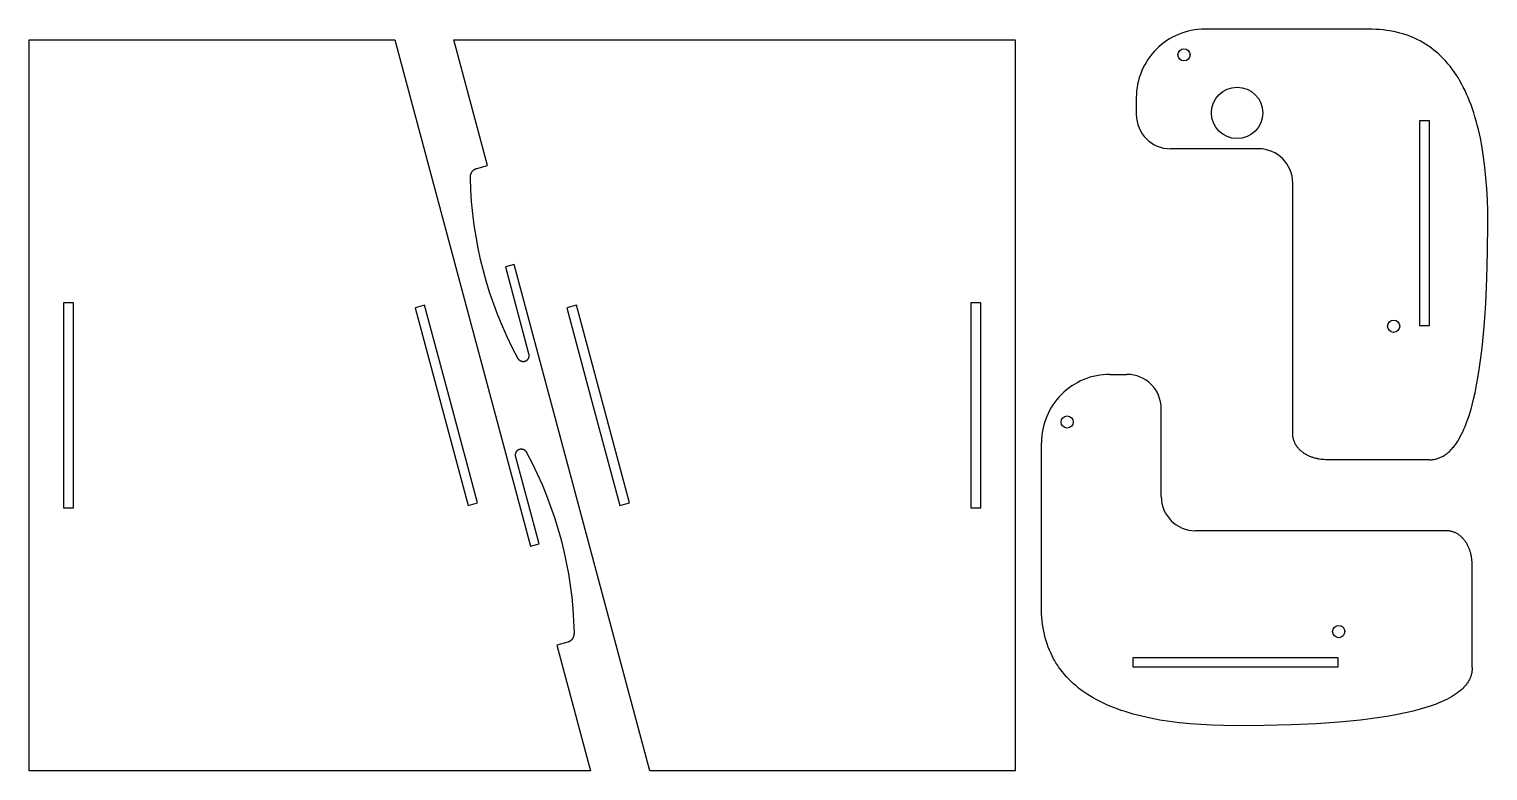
# Model space of a CAD drawing. Extents: x -333 to 756, y 497 to 716.
# Drawn here: x 329.1 to 755.5, y 499 to 715.9 of the extents above; entities that cross this region are included whole.
import ezdxf

# ---------------------------------------------------------------- set-up
doc = ezdxf.new("R2010")
doc.units = 0
doc.layers.add('MAKE2D$VISIBLE$LINES', color=7, linetype='CONTINUOUS')

msp = doc.modelspace()

# ---------------------------------------------------------------- linework, layer by layer
at = {"layer": 'MAKE2D$VISIBLE$LINES'}
for p, q in [((329.09, 499.01), (329.09, 712.83)), ((329.09, 712.83), (435.95, 712.83)), ((435.95, 712.83), (475.62, 564.76)), ((453.22, 712.83), (617.37, 712.83)), ((463.07, 676.06), (453.22, 712.83)), ((617.37, 712.83), (617.37, 499.01)), ((720.67, 715.94), (672.77, 715.94)), ((721.75, 715.92), (720.67, 715.94)), ((722.81, 715.88), (721.75, 715.92)), ((723.86, 715.81), (722.81, 715.88)), ((724.89, 715.71), (723.86, 715.81)), ((725.9, 715.59), (724.89, 715.71)), ((726.9, 715.44), (725.9, 715.59)), ((727.88, 715.26), (726.9, 715.44)), ((728.84, 715.05), (727.88, 715.26)), ((729.78, 714.81), (728.84, 715.05)), ((730.71, 714.55), (729.78, 714.81)), ((731.62, 714.26), (730.71, 714.55)), ((732.52, 713.94), (731.62, 714.26)), ((733.39, 713.59), (732.52, 713.94)), ((734.25, 713.22), (733.39, 713.59)), ((735.1, 712.82), (734.25, 713.22)), ((735.92, 712.39), (735.1, 712.82)), ((736.33, 712.16), (735.92, 712.39)), ((736.73, 711.93), (736.33, 712.16)), ((737.13, 711.69), (736.73, 711.93)), ((737.52, 711.45), (737.13, 711.69)), ((737.91, 711.19), (737.52, 711.45)), ((738.3, 710.93), (737.91, 711.19)), ((739.05, 710.39), (738.3, 710.93)), ((739.79, 709.83), (739.05, 710.39)), ((740.52, 709.23), (739.79, 709.83)), ((741.22, 708.61), (740.52, 709.23)), ((741.91, 707.96), (741.22, 708.61)), ((742.59, 707.28), (741.91, 707.96)), ((743.24, 706.57), (742.59, 707.28)), ((743.88, 705.84), (743.24, 706.57)), ((744.5, 705.07), (743.88, 705.84)), ((745.11, 704.28), (744.5, 705.07)), ((745.69, 703.47), (745.11, 704.28)), ((746.26, 702.62), (745.69, 703.47)), ((746.82, 701.75), (746.26, 702.62)), ((747.35, 700.85), (746.82, 701.75)), ((747.87, 699.92), (747.35, 700.85)), ((748.37, 698.96), (747.87, 699.92)), ((652.77, 695.94), (652.77, 690.94)), ((748.86, 697.98), (748.37, 698.96)), ((749.33, 696.97), (748.86, 697.98)), ((749.78, 695.93), (749.33, 696.97)), ((750.21, 694.86), (749.78, 695.93)), ((750.63, 693.77), (750.21, 694.86)), ((751.03, 692.65), (750.63, 693.77)), ((751.41, 691.5), (751.03, 692.65)), ((751.78, 690.32), (751.41, 691.5)), ((738.45, 689.16), (735.55, 689.16)), ((735.55, 689.16), (735.55, 659.21)), ((738.45, 629.26), (738.45, 689.16)), ((752.13, 689.11), (751.78, 690.32)), ((752.46, 687.88), (752.13, 689.11)), ((752.77, 686.62), (752.46, 687.88)), ((753.35, 684.02), (752.77, 686.62)), ((753.86, 681.3), (753.35, 684.02)), ((688.5, 680.94), (662.77, 680.94)), ((754.31, 678.47), (753.86, 681.3)), ((754.68, 675.54), (754.31, 678.47)), ((458.31, 673.75), (458.33, 673.81)), ((458.33, 673.81), (458.36, 673.86)), ((458.36, 673.86), (458.38, 673.91)), ((458.38, 673.91), (458.41, 673.96)), ((458.41, 673.96), (458.44, 674.02)), ((458.44, 674.02), (458.47, 674.07)), ((458.47, 674.07), (458.5, 674.12)), ((458.5, 674.12), (458.53, 674.17)), ((458.53, 674.17), (458.56, 674.22)), ((458.56, 674.22), (458.59, 674.26)), ((458.59, 674.26), (458.63, 674.31)), ((458.63, 674.31), (458.66, 674.36)), ((458.66, 674.36), (458.7, 674.4)), ((458.7, 674.4), (458.73, 674.45)), ((458.73, 674.45), (458.77, 674.49)), ((458.77, 674.49), (458.81, 674.53)), ((458.81, 674.53), (458.85, 674.57)), ((458.85, 674.57), (458.89, 674.61)), ((458.89, 674.61), (458.93, 674.65)), ((458.93, 674.65), (458.97, 674.69)), ((458.97, 674.69), (459.01, 674.73)), ((459.01, 674.73), (459.05, 674.76)), ((459.05, 674.76), (459.1, 674.8)), ((459.1, 674.8), (459.14, 674.83)), ((459.14, 674.83), (459.18, 674.86)), ((459.18, 674.86), (459.23, 674.89)), ((459.23, 674.89), (459.27, 674.92)), ((459.27, 674.92), (459.32, 674.95)), ((459.32, 674.95), (459.36, 674.98)), ((459.36, 674.98), (459.41, 675)), ((459.41, 675), (459.45, 675.03)), ((459.45, 675.03), (459.5, 675.05)), ((459.5, 675.05), (459.55, 675.08)), ((459.55, 675.08), (459.59, 675.1)), ((459.59, 675.1), (459.64, 675.12)), ((459.64, 675.12), (459.69, 675.14)), ((459.69, 675.14), (459.74, 675.15)), ((459.74, 675.15), (459.78, 675.17)), ((459.78, 675.17), (459.83, 675.19)), ((459.83, 675.19), (459.88, 675.2)), ((459.88, 675.2), (459.93, 675.21)), ((459.93, 675.21), (463.07, 676.06)), ((460.19, 675.23), (460.17, 675.28)), ((754.99, 672.49), (754.68, 675.54)), ((458.07, 672.73), (458.08, 672.78)), ((458.07, 672.67), (458.07, 672.73)), ((458.07, 672.56), (458.07, 672.67)), ((458.07, 672.44), (458.07, 672.56)), ((458.2, 668.95), (458.07, 672.44)), ((458.08, 672.84), (458.09, 672.9)), ((458.08, 672.78), (458.08, 672.84)), ((458.09, 672.9), (458.1, 672.96)), ((458.1, 673.02), (458.11, 673.07)), ((458.1, 672.96), (458.1, 673.02)), ((458.11, 673.07), (458.12, 673.13)), ((458.12, 673.13), (458.14, 673.19)), ((458.14, 673.19), (458.15, 673.25)), ((458.15, 673.25), (458.16, 673.3)), ((458.16, 673.3), (458.18, 673.36)), ((458.18, 673.36), (458.19, 673.42)), ((458.19, 673.42), (458.21, 673.47)), ((458.21, 673.47), (458.23, 673.53)), ((458.23, 673.53), (458.25, 673.59)), ((458.25, 673.59), (458.27, 673.64)), ((458.27, 673.64), (458.29, 673.7)), ((458.29, 673.7), (458.31, 673.75)), ((698.5, 597.63), (698.5, 670.94)), ((755.23, 669.33), (754.99, 672.49)), ((458.44, 665.49), (458.2, 668.95)), ((458.77, 662.05), (458.44, 665.49)), ((755.4, 666.06), (755.23, 669.33)), ((755.5, 662.68), (755.4, 666.06)), ((459.19, 658.63), (458.77, 662.05)), ((755.53, 659.19), (755.5, 662.68)), ((459.72, 655.25), (459.19, 658.63)), ((735.55, 659.21), (735.55, 629.26)), ((755.47, 650.81), (755.53, 659.19)), ((460.34, 651.89), (459.72, 655.25)), ((461.06, 648.55), (460.34, 651.89)), ((461.88, 645.24), (461.06, 648.55)), ((755.27, 642.97), (755.47, 650.81)), ((462.79, 641.96), (461.88, 645.24)), ((470.83, 647.11), (468.31, 646.43)), ((468.31, 646.43), (475.1, 621.1)), ((510.51, 499.01), (470.84, 647.08)), ((463.81, 638.71), (462.79, 641.96)), ((754.93, 635.68), (755.27, 642.97)), ((342.04, 635.87), (339.14, 635.87)), ((339.14, 635.87), (339.14, 575.97)), ((342.04, 605.92), (342.04, 635.87)), ((464.92, 635.48), (463.81, 638.71)), ((466.12, 632.27), (464.92, 635.48)), ((607.32, 635.87), (604.42, 635.87)), ((604.42, 635.87), (604.42, 605.92)), ((607.32, 575.97), (607.32, 635.87)), ((754.47, 628.92), (754.93, 635.68)), ((444.69, 635.23), (441.89, 634.48)), ((441.89, 634.48), (457.39, 576.62)), ((452.44, 606.3), (444.69, 635.23)), ((467.43, 629.09), (466.12, 632.27)), ((489.07, 635.23), (486.27, 634.48)), ((486.27, 634.48), (494.02, 605.55)), ((504.57, 577.37), (489.07, 635.23)), ((468.83, 625.94), (467.43, 629.09)), ((735.55, 629.26), (738.45, 629.26)), ((753.87, 622.71), (754.47, 628.92)), ((470.33, 622.82), (468.83, 625.94)), ((471.93, 619.72), (470.33, 622.82)), ((753.52, 619.8), (753.87, 622.71)), ((471.95, 619.68), (471.93, 619.72)), ((471.97, 619.65), (471.95, 619.68)), ((471.99, 619.61), (471.97, 619.65)), ((472.01, 619.57), (471.99, 619.61)), ((472.03, 619.54), (472.01, 619.57)), ((472.06, 619.5), (472.03, 619.54)), ((472.08, 619.47), (472.06, 619.5)), ((472.11, 619.43), (472.08, 619.47)), ((472.13, 619.4), (472.11, 619.43)), ((472.16, 619.37), (472.13, 619.4)), ((472.19, 619.33), (472.16, 619.37)), ((472.22, 619.3), (472.19, 619.33)), ((472.24, 619.27), (472.22, 619.3)), ((472.27, 619.24), (472.24, 619.27)), ((472.3, 619.21), (472.27, 619.24)), ((472.34, 619.18), (472.3, 619.21)), ((472.37, 619.15), (472.34, 619.18)), ((472.4, 619.12), (472.37, 619.15)), ((472.43, 619.09), (472.4, 619.12)), ((472.47, 619.06), (472.43, 619.09)), ((472.5, 619.03), (472.47, 619.06)), ((472.54, 619.01), (472.5, 619.03)), ((472.57, 618.98), (472.54, 619.01)), ((472.61, 618.96), (472.57, 618.98)), ((472.64, 618.93), (472.61, 618.96)), ((472.68, 618.91), (472.64, 618.93)), ((472.72, 618.89), (472.68, 618.91)), ((472.76, 618.87), (472.72, 618.89)), ((472.8, 618.85), (472.76, 618.87)), ((472.83, 618.83), (472.8, 618.85)), ((472.87, 618.81), (472.83, 618.83)), ((472.91, 618.79), (472.87, 618.81)), ((472.95, 618.78), (472.91, 618.79)), ((472.99, 618.76), (472.95, 618.78)), ((473.03, 618.75), (472.99, 618.76)), ((473.07, 618.74), (473.03, 618.75)), ((473.11, 618.73), (473.07, 618.74)), ((473.16, 618.71), (473.11, 618.73)), ((473.2, 618.71), (473.16, 618.71)), ((473.24, 618.7), (473.2, 618.71)), ((473.28, 618.69), (473.24, 618.7)), ((473.32, 618.68), (473.28, 618.69)), ((473.36, 618.68), (473.32, 618.68)), ((473.4, 618.67), (473.36, 618.68)), ((473.44, 618.67), (473.4, 618.67)), ((473.48, 618.67), (473.44, 618.67)), ((473.52, 618.67), (473.48, 618.67)), ((473.56, 618.67), (473.52, 618.67)), ((473.6, 618.67), (473.56, 618.67)), ((473.64, 618.67), (473.6, 618.67)), ((473.68, 618.67), (473.64, 618.67)), ((473.72, 618.68), (473.68, 618.67)), ((473.76, 618.68), (473.72, 618.68)), ((473.79, 618.69), (473.76, 618.68)), ((473.83, 618.69), (473.79, 618.69)), ((473.87, 618.7), (473.83, 618.69)), ((473.91, 618.71), (473.87, 618.7)), ((473.94, 618.72), (473.91, 618.71)), ((473.98, 618.73), (473.94, 618.72)), ((474.01, 618.74), (473.98, 618.73)), ((474.05, 618.75), (474.01, 618.74)), ((474.08, 618.77), (474.05, 618.75)), ((474.12, 618.78), (474.08, 618.77)), ((474.15, 618.79), (474.12, 618.78)), ((474.18, 618.81), (474.15, 618.79)), ((474.21, 618.82), (474.18, 618.81)), ((474.25, 618.84), (474.21, 618.82)), ((474.28, 618.86), (474.25, 618.84)), ((474.31, 618.88), (474.28, 618.86)), ((474.34, 618.9), (474.31, 618.88)), ((474.38, 618.92), (474.34, 618.9)), ((474.41, 618.94), (474.38, 618.92)), ((474.44, 618.96), (474.41, 618.94)), ((474.47, 618.98), (474.44, 618.96)), ((474.5, 619.01), (474.47, 618.98)), ((474.53, 619.03), (474.5, 619.01)), ((474.56, 619.06), (474.53, 619.03)), ((474.59, 619.09), (474.56, 619.06)), ((474.62, 619.11), (474.59, 619.09)), ((474.65, 619.14), (474.62, 619.11)), ((474.68, 619.17), (474.65, 619.14)), ((474.71, 619.2), (474.68, 619.17)), ((474.73, 619.23), (474.71, 619.2)), ((474.76, 619.27), (474.73, 619.23)), ((474.79, 619.3), (474.76, 619.27)), ((474.81, 619.33), (474.79, 619.3)), ((474.84, 619.37), (474.81, 619.33)), ((474.86, 619.4), (474.84, 619.37)), ((474.88, 619.44), (474.86, 619.4)), ((474.9, 619.48), (474.88, 619.44)), ((474.93, 619.52), (474.9, 619.48)), ((474.95, 619.55), (474.93, 619.52)), ((474.97, 619.59), (474.95, 619.55)), ((474.99, 619.63), (474.97, 619.59)), ((475, 619.67), (474.99, 619.63)), ((475.02, 619.71), (475, 619.67)), ((475.04, 619.76), (475.02, 619.71)), ((475.05, 619.8), (475.04, 619.76)), ((475.07, 619.84), (475.05, 619.8)), ((475.08, 619.88), (475.07, 619.84)), ((475.09, 619.93), (475.08, 619.88)), ((475.11, 619.97), (475.09, 619.93)), ((475.1, 621.1), (475.11, 621.06)), ((475.11, 621.06), (475.12, 621.02)), ((475.12, 620.01), (475.11, 619.97)), ((475.12, 621.02), (475.13, 620.98)), ((475.13, 620.06), (475.12, 620.01)), ((475.13, 620.98), (475.13, 620.94)), ((475.13, 620.94), (475.14, 620.9)), ((475.14, 620.1), (475.13, 620.06)), ((475.14, 620.9), (475.15, 620.85)), ((475.15, 620.19), (475.14, 620.15)), ((475.14, 620.15), (475.14, 620.1)), ((475.15, 620.85), (475.15, 620.81)), ((475.15, 620.81), (475.16, 620.77)), ((475.16, 620.24), (475.15, 620.19)), ((475.16, 620.77), (475.16, 620.72)), ((475.16, 620.72), (475.17, 620.68)), ((475.17, 620.33), (475.16, 620.28)), ((475.16, 620.28), (475.16, 620.24)), ((475.17, 620.68), (475.17, 620.64)), ((475.17, 620.64), (475.17, 620.59)), ((475.17, 620.59), (475.17, 620.55)), ((475.17, 620.55), (475.17, 620.5)), ((475.17, 620.5), (475.17, 620.46)), ((475.17, 620.46), (475.17, 620.41)), ((475.17, 620.41), (475.17, 620.37)), ((475.17, 620.37), (475.17, 620.33)), ((753.14, 617.03), (753.52, 619.8)), ((645.04, 614.97), (650.04, 614.97)), ((752.27, 611.9), (752.72, 614.4)), ((752.72, 614.4), (753.14, 617.03)), ((751.79, 609.53), (752.27, 611.9)), ((342.04, 575.97), (342.04, 605.92)), ((460.19, 577.37), (452.44, 606.3)), ((604.42, 605.92), (604.42, 575.97)), ((750.73, 605.21), (751.28, 607.3)), ((751.28, 607.3), (751.79, 609.53)), ((494.02, 605.55), (501.77, 576.62)), ((660.04, 579.24), (660.04, 604.97)), ((749.21, 600.56), (749.53, 601.42)), ((749.53, 601.42), (749.84, 602.32)), ((749.84, 602.32), (750.14, 603.25)), ((750.14, 603.25), (750.73, 605.21)), ((698.5, 597.45), (698.5, 597.63)), ((698.51, 597.26), (698.5, 597.45)), ((698.53, 597.07), (698.51, 597.26)), ((698.55, 596.88), (698.53, 597.07)), ((747.48, 596.76), (747.84, 597.45)), ((747.84, 597.45), (748.2, 598.18)), ((748.2, 598.18), (748.54, 598.94)), ((748.54, 598.94), (748.88, 599.73)), ((748.88, 599.73), (749.21, 600.56)), ((471.86, 592.76), (471.89, 592.78)), ((471.89, 592.78), (471.92, 592.81)), ((471.92, 592.81), (471.95, 592.83)), ((471.95, 592.83), (471.99, 592.86)), ((471.99, 592.86), (472.02, 592.88)), ((472.02, 592.88), (472.05, 592.9)), ((472.05, 592.9), (472.08, 592.93)), ((472.08, 592.93), (472.11, 592.95)), ((472.11, 592.95), (472.14, 592.97)), ((472.14, 592.97), (472.18, 592.98)), ((472.18, 592.98), (472.21, 593)), ((472.21, 593), (472.24, 593.02)), ((472.24, 593.02), (472.27, 593.03)), ((472.27, 593.03), (472.31, 593.05)), ((472.31, 593.05), (472.34, 593.06)), ((472.34, 593.06), (472.37, 593.08)), ((472.37, 593.08), (472.41, 593.09)), ((472.41, 593.09), (472.44, 593.1)), ((472.44, 593.1), (472.48, 593.11)), ((472.48, 593.11), (472.51, 593.12)), ((472.51, 593.12), (472.55, 593.13)), ((472.55, 593.13), (472.59, 593.14)), ((472.59, 593.14), (472.62, 593.15)), ((472.62, 593.15), (472.66, 593.15)), ((472.66, 593.15), (472.7, 593.16)), ((472.7, 593.16), (472.74, 593.17)), ((472.74, 593.17), (472.78, 593.17)), ((472.78, 593.17), (472.82, 593.17)), ((472.82, 593.17), (472.86, 593.17)), ((472.86, 593.17), (472.9, 593.18)), ((472.9, 593.18), (472.94, 593.18)), ((472.94, 593.18), (472.98, 593.17)), ((472.98, 593.17), (473.02, 593.17)), ((473.02, 593.17), (473.06, 593.17)), ((473.06, 593.17), (473.1, 593.16)), ((473.1, 593.16), (473.14, 593.16)), ((473.14, 593.16), (473.18, 593.15)), ((473.18, 593.15), (473.22, 593.15)), ((473.22, 593.15), (473.26, 593.14)), ((473.26, 593.14), (473.3, 593.13)), ((473.3, 593.13), (473.34, 593.12)), ((473.34, 593.12), (473.38, 593.11)), ((473.38, 593.11), (473.42, 593.09)), ((473.42, 593.09), (473.46, 593.08)), ((473.46, 593.08), (473.5, 593.06)), ((473.5, 593.06), (473.54, 593.05)), ((473.54, 593.05), (473.58, 593.03)), ((473.58, 593.03), (473.62, 593.01)), ((473.62, 593.01), (473.66, 592.99)), ((473.66, 592.99), (473.7, 592.97)), ((473.7, 592.97), (473.74, 592.95)), ((473.74, 592.95), (473.77, 592.93)), ((473.77, 592.93), (473.81, 592.91)), ((473.81, 592.91), (473.85, 592.88)), ((473.85, 592.88), (473.88, 592.86)), ((473.88, 592.86), (473.92, 592.83)), ((473.92, 592.83), (473.95, 592.81)), ((473.95, 592.81), (473.99, 592.78)), ((473.99, 592.78), (474.02, 592.75)), ((625.04, 547.08), (625.04, 594.97)), ((698.57, 596.7), (698.55, 596.88)), ((698.6, 596.51), (698.57, 596.7)), ((698.64, 596.32), (698.6, 596.51)), ((698.68, 596.13), (698.64, 596.32)), ((698.73, 595.95), (698.68, 596.13)), ((698.79, 595.76), (698.73, 595.95)), ((698.85, 595.57), (698.79, 595.76)), ((698.91, 595.39), (698.85, 595.57)), ((698.99, 595.2), (698.91, 595.39)), ((699.07, 595.02), (698.99, 595.2)), ((699.15, 594.84), (699.07, 595.02)), ((699.25, 594.66), (699.15, 594.84)), ((699.34, 594.48), (699.25, 594.66)), ((699.45, 594.3), (699.34, 594.48)), ((699.56, 594.12), (699.45, 594.3)), ((699.68, 593.95), (699.56, 594.12)), ((699.8, 593.78), (699.68, 593.95)), ((699.93, 593.61), (699.8, 593.78)), ((700.06, 593.44), (699.93, 593.61)), ((700.2, 593.28), (700.06, 593.44)), ((700.35, 593.12), (700.2, 593.28)), ((700.5, 592.96), (700.35, 593.12)), ((700.65, 592.81), (700.5, 592.96)), ((700.81, 592.66), (700.65, 592.81)), ((744.5, 592.64), (744.72, 592.86)), ((744.72, 592.86), (744.93, 593.08)), ((744.93, 593.08), (745.14, 593.32)), ((745.14, 593.32), (745.34, 593.56)), ((745.34, 593.56), (745.55, 593.81)), ((745.55, 593.81), (745.75, 594.06)), ((745.75, 594.06), (745.95, 594.33)), ((745.95, 594.33), (746.15, 594.6)), ((746.15, 594.6), (746.35, 594.89)), ((746.35, 594.89), (746.54, 595.18)), ((746.54, 595.18), (746.73, 595.48)), ((746.73, 595.48), (747.11, 596.1)), ((747.11, 596.1), (747.48, 596.76)), ((471.28, 591.43), (471.29, 591.47)), ((471.28, 591.38), (471.28, 591.43)), ((471.28, 591.34), (471.28, 591.38)), ((471.28, 591.29), (471.28, 591.34)), ((471.28, 591.25), (471.28, 591.29)), ((471.29, 591.21), (471.28, 591.25)), ((471.29, 591.56), (471.3, 591.61)), ((471.29, 591.52), (471.29, 591.56)), ((471.29, 591.47), (471.29, 591.52)), ((471.29, 591.16), (471.29, 591.21)), ((471.29, 591.12), (471.29, 591.16)), ((471.3, 591.07), (471.29, 591.12)), ((471.3, 591.61), (471.31, 591.65)), ((471.3, 591.03), (471.3, 591.07)), ((471.31, 590.99), (471.3, 591.03)), ((471.31, 591.7), (471.32, 591.74)), ((471.31, 591.65), (471.31, 591.7)), ((471.31, 590.95), (471.31, 590.99)), ((471.32, 590.9), (471.31, 590.95)), ((471.32, 591.74), (471.33, 591.78)), ((471.33, 590.86), (471.32, 590.9)), ((471.33, 591.78), (471.34, 591.83)), ((471.34, 590.82), (471.33, 590.86)), ((471.34, 591.83), (471.35, 591.87)), ((471.35, 590.78), (471.34, 590.82)), ((471.35, 591.87), (471.36, 591.92)), ((471.36, 590.74), (471.35, 590.78)), ((471.36, 591.92), (471.37, 591.96)), ((478.15, 565.41), (471.36, 590.74)), ((471.37, 591.96), (471.39, 592)), ((471.39, 592), (471.4, 592.04)), ((471.4, 592.04), (471.42, 592.09)), ((471.42, 592.09), (471.44, 592.13)), ((471.44, 592.13), (471.45, 592.17)), ((471.45, 592.17), (471.47, 592.21)), ((471.47, 592.21), (471.49, 592.25)), ((471.49, 592.25), (471.51, 592.29)), ((471.51, 592.29), (471.53, 592.33)), ((471.53, 592.33), (471.55, 592.36)), ((471.55, 592.36), (471.57, 592.4)), ((471.57, 592.4), (471.6, 592.44)), ((471.6, 592.44), (471.62, 592.47)), ((471.62, 592.47), (471.65, 592.51)), ((471.65, 592.51), (471.67, 592.54)), ((471.67, 592.54), (471.7, 592.58)), ((471.7, 592.58), (471.72, 592.61)), ((471.72, 592.61), (471.75, 592.64)), ((471.75, 592.64), (471.78, 592.67)), ((471.78, 592.67), (471.81, 592.7)), ((471.81, 592.7), (471.83, 592.73)), ((471.83, 592.73), (471.86, 592.76)), ((474.02, 592.75), (474.06, 592.73)), ((474.06, 592.73), (474.09, 592.7)), ((474.09, 592.7), (474.12, 592.67)), ((474.12, 592.67), (474.15, 592.64)), ((474.15, 592.64), (474.18, 592.6)), ((474.18, 592.6), (474.21, 592.57)), ((474.21, 592.57), (474.24, 592.54)), ((474.24, 592.54), (474.27, 592.51)), ((474.27, 592.51), (474.3, 592.48)), ((474.3, 592.48), (474.32, 592.44)), ((474.32, 592.44), (474.35, 592.41)), ((474.35, 592.41), (474.37, 592.37)), ((474.37, 592.37), (474.4, 592.34)), ((474.4, 592.34), (474.42, 592.3)), ((474.42, 592.3), (474.44, 592.27)), ((474.44, 592.27), (474.47, 592.23)), ((474.47, 592.23), (474.49, 592.2)), ((474.49, 592.2), (474.51, 592.16)), ((474.51, 592.16), (474.53, 592.13)), ((474.53, 592.13), (476.13, 589.03)), ((476.13, 589.03), (477.63, 585.9)), ((700.98, 592.51), (700.81, 592.66)), ((701.15, 592.37), (700.98, 592.51)), ((701.33, 592.23), (701.15, 592.37)), ((701.51, 592.09), (701.33, 592.23)), ((701.69, 591.96), (701.51, 592.09)), ((701.88, 591.83), (701.69, 591.96)), ((702.08, 591.71), (701.88, 591.83)), ((702.27, 591.59), (702.08, 591.71)), ((702.48, 591.47), (702.27, 591.59)), ((702.68, 591.36), (702.48, 591.47)), ((702.89, 591.26), (702.68, 591.36)), ((703.1, 591.15), (702.89, 591.26)), ((703.31, 591.06), (703.1, 591.15)), ((703.53, 590.96), (703.31, 591.06)), ((703.74, 590.87), (703.53, 590.96)), ((703.96, 590.79), (703.74, 590.87)), ((704.19, 590.71), (703.96, 590.79)), ((704.41, 590.63), (704.19, 590.71)), ((704.63, 590.56), (704.41, 590.63)), ((704.86, 590.5), (704.63, 590.56)), ((705.09, 590.43), (704.86, 590.5)), ((705.32, 590.38), (705.09, 590.43)), ((705.55, 590.32), (705.32, 590.38)), ((705.78, 590.27), (705.55, 590.32)), ((706.01, 590.23), (705.78, 590.27)), ((706.24, 590.19), (706.01, 590.23)), ((706.69, 590.12), (706.24, 590.19)), ((707.15, 590.07), (706.69, 590.12)), ((707.61, 590.03), (707.15, 590.07)), ((708.06, 590.01), (707.61, 590.03)), ((708.5, 590.01), (708.06, 590.01)), ((738.5, 590.01), (708.5, 590.01)), ((738.5, 590.01), (738.77, 590.01)), ((738.77, 590.01), (739.03, 590.02)), ((739.03, 590.02), (739.29, 590.04)), ((739.29, 590.04), (739.55, 590.07)), ((739.55, 590.07), (739.81, 590.11)), ((739.81, 590.11), (740.06, 590.16)), ((740.06, 590.16), (740.31, 590.21)), ((740.31, 590.21), (740.56, 590.28)), ((740.56, 590.28), (740.81, 590.35)), ((740.81, 590.35), (741.06, 590.43)), ((741.06, 590.43), (741.3, 590.52)), ((741.3, 590.52), (741.55, 590.61)), ((741.55, 590.61), (741.79, 590.72)), ((741.79, 590.72), (742.02, 590.83)), ((742.02, 590.83), (742.26, 590.96)), ((742.26, 590.96), (742.49, 591.09)), ((742.49, 591.09), (742.73, 591.23)), ((742.73, 591.23), (742.95, 591.37)), ((742.95, 591.37), (743.18, 591.53)), ((743.18, 591.53), (743.41, 591.69)), ((743.41, 591.69), (743.63, 591.87)), ((743.63, 591.87), (743.85, 592.05)), ((743.85, 592.05), (744.07, 592.24)), ((744.07, 592.24), (744.29, 592.44)), ((744.29, 592.44), (744.5, 592.64)), ((477.63, 585.9), (479.03, 582.75)), ((479.03, 582.75), (480.33, 579.57)), ((339.14, 575.97), (342.04, 575.97)), ((457.39, 576.62), (460.19, 577.37)), ((480.33, 579.57), (481.54, 576.37)), ((481.54, 576.37), (482.65, 573.14)), ((501.77, 576.62), (504.57, 577.37)), ((604.42, 575.97), (607.32, 575.97)), ((482.65, 573.14), (483.66, 569.88)), ((483.66, 569.88), (484.58, 566.6)), ((743.34, 569.24), (670.04, 569.24)), ((743.53, 569.24), (743.34, 569.24)), ((743.71, 569.23), (743.53, 569.24)), ((743.9, 569.22), (743.71, 569.23)), ((744.09, 569.2), (743.9, 569.22)), ((744.28, 569.17), (744.09, 569.2)), ((744.46, 569.14), (744.28, 569.17)), ((744.65, 569.11), (744.46, 569.14)), ((744.84, 569.06), (744.65, 569.11)), ((745.03, 569.01), (744.84, 569.06)), ((745.21, 568.96), (745.03, 569.01)), ((745.4, 568.9), (745.21, 568.96)), ((745.59, 568.83), (745.4, 568.9)), ((745.77, 568.76), (745.59, 568.83)), ((745.95, 568.68), (745.77, 568.76)), ((746.14, 568.59), (745.95, 568.68)), ((746.32, 568.5), (746.14, 568.59)), ((746.5, 568.4), (746.32, 568.5)), ((746.67, 568.3), (746.5, 568.4)), ((746.85, 568.19), (746.67, 568.3)), ((747.02, 568.07), (746.85, 568.19)), ((747.19, 567.95), (747.02, 568.07)), ((747.36, 567.82), (747.19, 567.95)), ((747.53, 567.68), (747.36, 567.82)), ((747.69, 567.54), (747.53, 567.68)), ((747.85, 567.4), (747.69, 567.54)), ((748.01, 567.25), (747.85, 567.4)), ((748.16, 567.09), (748.01, 567.25)), ((475.63, 564.74), (478.15, 565.41)), ((484.58, 566.6), (485.4, 563.29)), ((485.4, 563.29), (486.12, 559.96)), ((748.31, 566.93), (748.16, 567.09)), ((748.46, 566.76), (748.31, 566.93)), ((748.6, 566.59), (748.46, 566.76)), ((748.74, 566.42), (748.6, 566.59)), ((748.88, 566.23), (748.74, 566.42)), ((749.01, 566.05), (748.88, 566.23)), ((749.14, 565.86), (749.01, 566.05)), ((749.26, 565.67), (749.14, 565.86)), ((749.38, 565.47), (749.26, 565.67)), ((749.5, 565.27), (749.38, 565.47)), ((749.61, 565.07), (749.5, 565.27)), ((749.72, 564.86), (749.61, 565.07)), ((749.82, 564.65), (749.72, 564.86)), ((749.92, 564.43), (749.82, 564.65)), ((750.01, 564.22), (749.92, 564.43)), ((750.1, 564), (750.01, 564.22)), ((750.18, 563.78), (750.1, 564)), ((750.26, 563.56), (750.18, 563.78)), ((750.34, 563.34), (750.26, 563.56)), ((750.41, 563.11), (750.34, 563.34)), ((750.48, 562.88), (750.41, 563.11)), ((486.12, 559.96), (486.74, 556.6)), ((750.54, 562.66), (750.48, 562.88)), ((750.6, 562.43), (750.54, 562.66)), ((750.65, 562.2), (750.6, 562.43)), ((750.7, 561.97), (750.65, 562.2)), ((750.74, 561.74), (750.7, 561.97)), ((750.78, 561.51), (750.74, 561.74)), ((750.85, 561.05), (750.78, 561.51)), ((750.9, 560.59), (750.85, 561.05)), ((750.94, 560.14), (750.9, 560.59)), ((750.96, 559.69), (750.94, 560.14)), ((750.97, 559.24), (750.96, 559.69)), ((750.97, 529.24), (750.97, 559.24)), ((486.74, 556.6), (487.26, 553.21)), ((487.26, 553.21), (487.69, 549.8)), ((487.69, 549.8), (488.02, 546.36)), ((488.02, 546.36), (488.25, 542.89)), ((625.05, 546), (625.04, 547.08)), ((625.09, 544.93), (625.05, 546)), ((488.25, 542.89), (488.39, 539.4)), ((625.16, 543.88), (625.09, 544.93)), ((625.26, 542.85), (625.16, 543.88)), ((625.38, 541.84), (625.26, 542.85)), ((625.54, 540.85), (625.38, 541.84)), ((487.69, 537.35), (487.65, 537.31)), ((487.72, 537.4), (487.69, 537.35)), ((487.76, 537.44), (487.72, 537.4)), ((487.79, 537.49), (487.76, 537.44)), ((487.83, 537.53), (487.79, 537.49)), ((487.86, 537.58), (487.83, 537.53)), ((487.9, 537.63), (487.86, 537.58)), ((487.93, 537.68), (487.9, 537.63)), ((487.96, 537.73), (487.93, 537.68)), ((487.99, 537.78), (487.96, 537.73)), ((488.02, 537.83), (487.99, 537.78)), ((488.04, 537.88), (488.02, 537.83)), ((488.07, 537.93), (488.04, 537.88)), ((488.1, 537.98), (488.07, 537.93)), ((488.12, 538.04), (488.1, 537.98)), ((488.15, 538.09), (488.12, 538.04)), ((488.17, 538.15), (488.15, 538.09)), ((488.19, 538.2), (488.17, 538.15)), ((488.21, 538.26), (488.19, 538.2)), ((488.23, 538.31), (488.21, 538.26)), ((488.25, 538.37), (488.23, 538.31)), ((488.26, 538.43), (488.25, 538.37)), ((488.28, 538.48), (488.26, 538.43)), ((488.3, 538.54), (488.28, 538.48)), ((488.31, 538.6), (488.3, 538.54)), ((488.32, 538.65), (488.31, 538.6)), ((488.33, 538.71), (488.32, 538.65)), ((488.34, 538.77), (488.33, 538.71)), ((488.35, 538.83), (488.34, 538.77)), ((488.36, 538.89), (488.35, 538.83)), ((488.37, 538.94), (488.36, 538.89)), ((488.38, 539.06), (488.37, 539)), ((488.37, 539), (488.37, 538.94)), ((488.39, 539.17), (488.38, 539.12)), ((488.38, 539.12), (488.38, 539.06)), ((488.39, 539.4), (488.39, 539.29)), ((488.39, 539.29), (488.39, 539.17)), ((625.72, 539.87), (625.54, 540.85)), ((625.92, 538.91), (625.72, 539.87)), ((626.16, 537.96), (625.92, 538.91)), ((626.42, 537.03), (626.16, 537.96)), ((486.53, 536.63), (483.38, 535.79)), ((483.38, 535.79), (493.24, 499.01)), ((486.27, 536.61), (486.28, 536.56)), ((486.58, 536.64), (486.53, 536.63)), ((486.62, 536.66), (486.58, 536.64)), ((486.67, 536.67), (486.62, 536.66)), ((486.72, 536.69), (486.67, 536.67)), ((486.77, 536.71), (486.72, 536.69)), ((486.81, 536.73), (486.77, 536.71)), ((486.86, 536.75), (486.81, 536.73)), ((486.91, 536.77), (486.86, 536.75)), ((486.96, 536.79), (486.91, 536.77)), ((487, 536.81), (486.96, 536.79)), ((487.05, 536.84), (487, 536.81)), ((487.09, 536.86), (487.05, 536.84)), ((487.14, 536.89), (487.09, 536.86)), ((487.18, 536.92), (487.14, 536.89)), ((487.23, 536.95), (487.18, 536.92)), ((487.27, 536.98), (487.23, 536.95)), ((487.32, 537.01), (487.27, 536.98)), ((487.36, 537.05), (487.32, 537.01)), ((487.4, 537.08), (487.36, 537.05)), ((487.45, 537.12), (487.4, 537.08)), ((487.49, 537.15), (487.45, 537.12)), ((487.53, 537.19), (487.49, 537.15)), ((487.57, 537.23), (487.53, 537.19)), ((487.61, 537.27), (487.57, 537.23)), ((487.65, 537.31), (487.61, 537.27)), ((626.71, 536.12), (626.42, 537.03)), ((627.03, 535.23), (626.71, 536.12)), ((627.38, 534.35), (627.03, 535.23)), ((627.75, 533.49), (627.38, 534.35)), ((628.16, 532.65), (627.75, 533.49)), ((628.58, 531.82), (628.16, 532.65)), ((628.81, 531.42), (628.58, 531.82)), ((629.04, 531.01), (628.81, 531.42)), ((629.28, 530.62), (629.04, 531.01)), ((629.53, 530.22), (629.28, 530.62)), ((629.78, 529.83), (629.53, 530.22)), ((630.04, 529.45), (629.78, 529.83)), ((630.58, 528.69), (630.04, 529.45)), ((651.81, 529.29), (651.81, 532.19)), ((651.81, 532.19), (681.76, 532.19)), ((711.71, 529.29), (651.81, 529.29)), ((681.76, 532.19), (711.71, 532.19)), ((711.71, 532.19), (711.71, 529.29)), ((750.96, 528.98), (750.95, 528.71)), ((750.97, 529.24), (750.96, 528.98)), ((631.15, 527.95), (630.58, 528.69)), ((631.74, 527.23), (631.15, 527.95)), ((632.37, 526.52), (631.74, 527.23)), ((633.02, 525.83), (632.37, 526.52)), ((633.7, 525.16), (633.02, 525.83)), ((634.4, 524.5), (633.7, 525.16)), ((749.44, 524.56), (749.28, 524.34)), ((749.6, 524.79), (749.44, 524.56)), ((749.75, 525.02), (749.6, 524.79)), ((749.89, 525.25), (749.75, 525.02)), ((750.02, 525.48), (749.89, 525.25)), ((750.14, 525.72), (750.02, 525.48)), ((750.25, 525.96), (750.14, 525.72)), ((750.36, 526.2), (750.25, 525.96)), ((750.46, 526.44), (750.36, 526.2)), ((750.55, 526.69), (750.46, 526.44)), ((750.63, 526.93), (750.55, 526.69)), ((750.7, 527.18), (750.63, 526.93)), ((750.76, 527.43), (750.7, 527.18)), ((750.82, 527.68), (750.76, 527.43)), ((750.86, 527.94), (750.82, 527.68)), ((750.9, 528.19), (750.86, 527.94)), ((750.93, 528.45), (750.9, 528.19)), ((750.95, 528.71), (750.93, 528.45)), ((635.14, 523.86), (634.4, 524.5)), ((635.9, 523.24), (635.14, 523.86)), ((636.69, 522.64), (635.9, 523.24)), ((637.51, 522.05), (636.69, 522.64)), ((638.35, 521.48), (637.51, 522.05)), ((639.22, 520.93), (638.35, 521.48)), ((640.12, 520.39), (639.22, 520.93)), ((641.05, 519.87), (640.12, 520.39)), ((744.87, 520.63), (744.21, 520.26)), ((745.5, 521.01), (744.87, 520.63)), ((745.8, 521.2), (745.5, 521.01)), ((746.09, 521.4), (745.8, 521.2)), ((746.37, 521.59), (746.09, 521.4)), ((746.64, 521.79), (746.37, 521.59)), ((746.91, 521.99), (746.64, 521.79)), ((747.17, 522.19), (746.91, 521.99)), ((747.42, 522.4), (747.17, 522.19)), ((747.66, 522.61), (747.42, 522.4)), ((747.89, 522.82), (747.66, 522.61)), ((748.11, 523.03), (747.89, 522.82)), ((748.33, 523.24), (748.11, 523.03)), ((748.54, 523.45), (748.33, 523.24)), ((748.73, 523.67), (748.54, 523.45)), ((748.92, 523.89), (748.73, 523.67)), ((749.11, 524.11), (748.92, 523.89)), ((749.28, 524.34), (749.11, 524.11)), ((642.01, 519.37), (641.05, 519.87)), ((642.99, 518.89), (642.01, 519.37)), ((644, 518.42), (642.99, 518.89)), ((645.04, 517.97), (644, 518.42)), ((646.11, 517.53), (645.04, 517.97)), ((647.2, 517.11), (646.11, 517.53)), ((648.33, 516.71), (647.2, 517.11)), ((649.48, 516.33), (648.33, 516.71)), ((650.65, 515.97), (649.48, 516.33)), ((733.67, 516.47), (731.44, 515.95)), ((735.77, 517.02), (733.67, 516.47)), ((737.73, 517.6), (735.77, 517.02)), ((738.65, 517.9), (737.73, 517.6)), ((739.55, 518.22), (738.65, 517.9)), ((740.41, 518.54), (739.55, 518.22)), ((741.24, 518.86), (740.41, 518.54)), ((742.03, 519.2), (741.24, 518.86)), ((742.79, 519.55), (742.03, 519.2)), ((743.52, 519.9), (742.79, 519.55)), ((744.21, 520.26), (743.52, 519.9)), ((651.86, 515.62), (650.65, 515.97)), ((653.09, 515.28), (651.86, 515.62)), ((654.35, 514.97), (653.09, 515.28)), ((656.96, 514.39), (654.35, 514.97)), ((659.67, 513.88), (656.96, 514.39)), ((662.5, 513.44), (659.67, 513.88)), ((665.44, 513.06), (662.5, 513.44)), ((668.48, 512.76), (665.44, 513.06)), ((671.64, 512.52), (668.48, 512.76)), ((674.91, 512.35), (671.64, 512.52)), ((678.29, 512.25), (674.91, 512.35)), ((681.78, 512.21), (678.29, 512.25)), ((690.16, 512.28), (681.78, 512.21)), ((698, 512.48), (690.16, 512.28)), ((705.3, 512.81), (698, 512.48)), ((712.05, 513.28), (705.3, 512.81)), ((718.27, 513.87), (712.05, 513.28)), ((721.17, 514.22), (718.27, 513.87)), ((723.94, 514.61), (721.17, 514.22)), ((726.58, 515.02), (723.94, 514.61)), ((729.08, 515.47), (726.58, 515.02)), ((731.44, 515.95), (729.08, 515.47)), ((493.24, 499.01), (329.09, 499.01)), ((617.37, 499.01), (510.51, 499.01))]:
    msp.add_line(p, q, dxfattribs=at)
for centre, radius in [((666.7, 708.44), 1.78), ((682.23, 691.44), 7.5), ((728, 629.04), 1.78), ((632.54, 601.04), 1.78), ((711.94, 539.74), 1.78)]:
    msp.add_circle(centre, radius, dxfattribs=at)
for centre, radius, start, end in [((672.77, 695.94), 20, 89.9998, 180), ((662.77, 690.94), 10, 180, 270), ((688.5, 670.94), 10, 0, 90), ((645.04, 594.97), 20, 90, 180.0002), ((650.04, 604.97), 10, 0, 90), ((670.04, 579.24), 10, 180, 270)]:
    msp.add_arc(centre, radius, start, end, dxfattribs=at)

doc.saveas('drawing.dxf')
